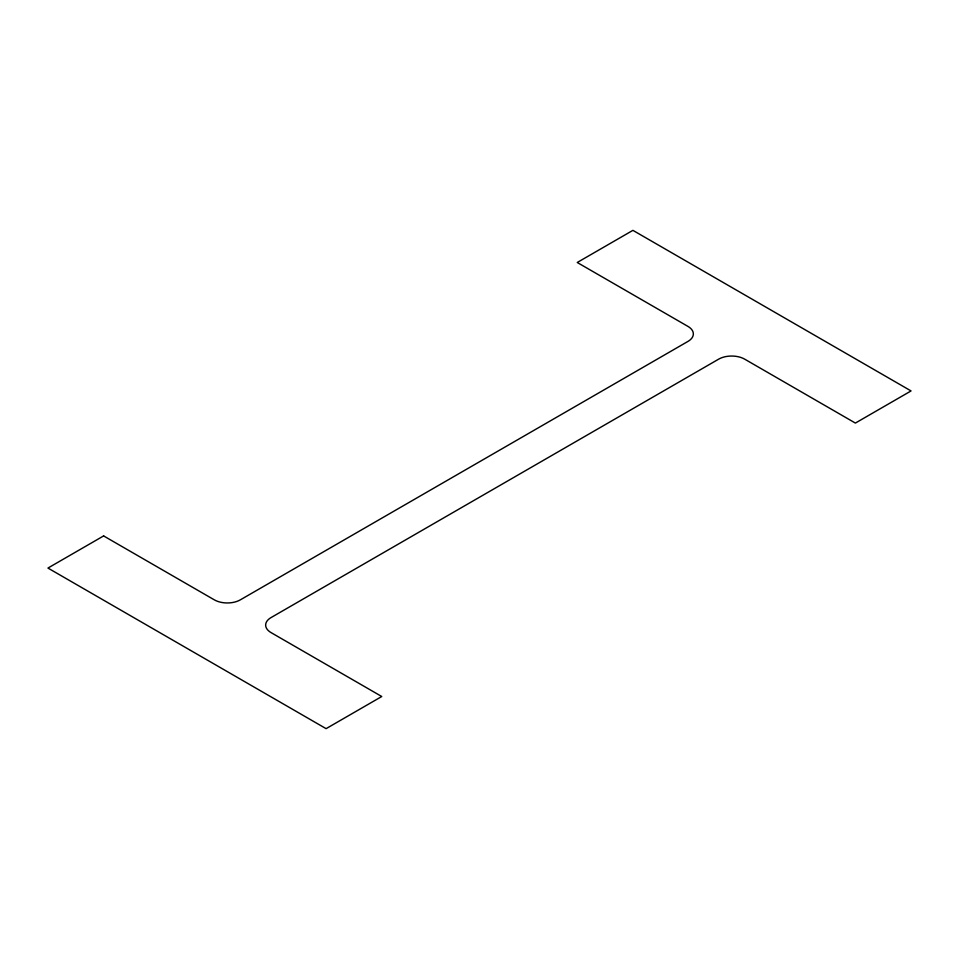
<?xml version="1.0" encoding="UTF-8"?>
<svg xmlns="http://www.w3.org/2000/svg" width="959" height="959" viewBox="0 0 959 959"><rect width="100%" height="100%" fill="white"/><g stroke="black" fill="none" stroke-linecap="round" stroke-linejoin="round"><path stroke-width="1.44" d="M103.62 535.925L47.95 568.064L326.096 728.648L381.754 696.51L271.037 632.592A18.377 10.609 0 0 1 271.037 617.584L718.675 359.146A18.377 10.609 0 0 1 744.663 359.146L855.38 423.075L911.05 390.936L632.904 230.352L577.246 262.49L687.963 326.408A18.377 10.609 0 0 1 687.963 341.416L240.325 599.854A18.377 10.609 0 0 1 214.337 599.854L103.62 535.925"/></g></svg>
